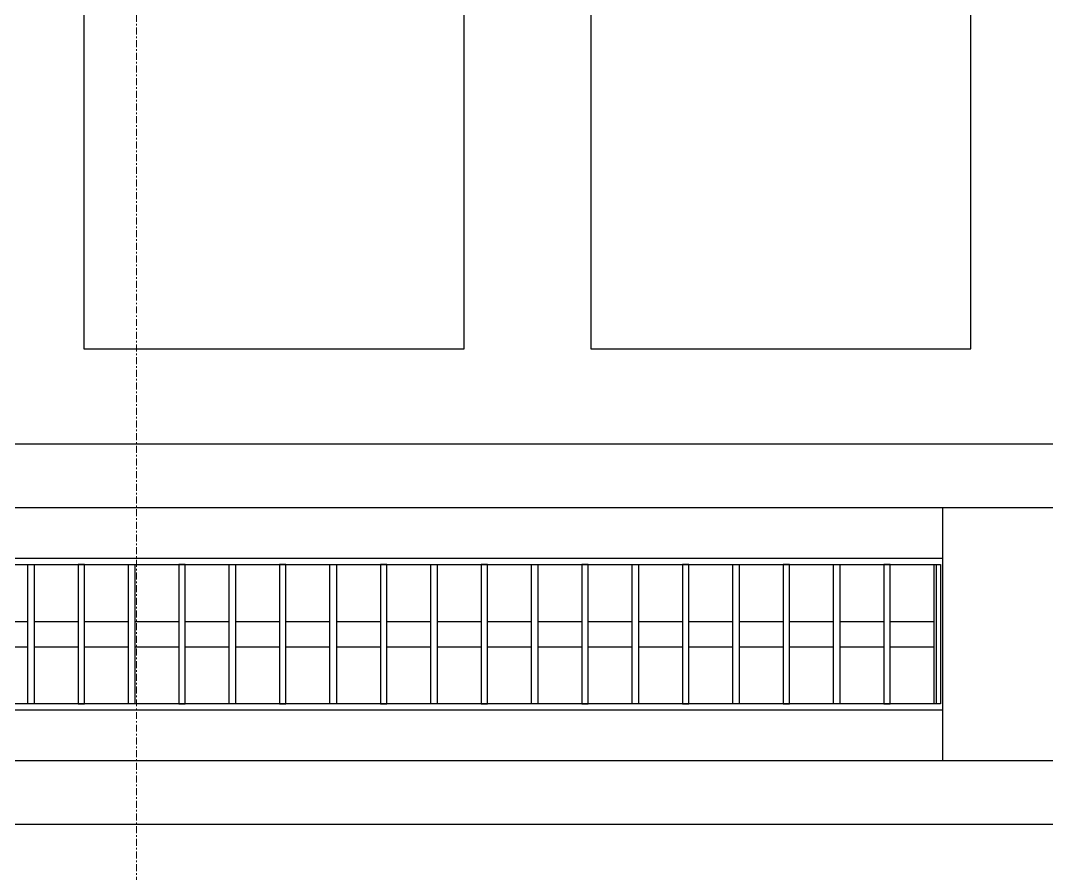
# Model space of a CAD drawing. Header units: millimetres. Extents: x -726012 to -647389, y -20772 to 18805.
# Drawn here: x -676374 to -675563, y 7479 to 8153 of the extents above; entities that cross this region are included whole.
import ezdxf
from ezdxf.enums import TextEntityAlignment as Align
from ezdxf.xclip import XClip

# ---------------------------------------------------------------- set-up
doc = ezdxf.new("R2010")
doc.units = ezdxf.units.MM
doc.header["$XCLIPFRAME"] = 0
doc.linetypes.add('DPA_Grid _ Level 100', pattern=[10, 5.5, -1.6, 1.3, -1.6])
for name, color, linetype in [('000 - WIPEOUT', 250, 'Continuous'), ('001 - ASCESSORIES', 251, 'Continuous'), ('A04_TUBE SERIES', 2, 'Continuous'), ('A11_ALU.SOLID SHEET', 2, 'Continuous')]:
    doc.layers.add(name, color=color, linetype=linetype)
doc.layers.add('008 - LIGHTING', color=1, linetype='Continuous', lineweight=9)
doc.layers.add('S-GRID', color=251, linetype='Continuous', lineweight=9)

# ---------------------------------------------------------------- blocks, each defined once
blk = doc.blocks.new('*U529')
blk.add_point((0, 0))
at = {"layer": 'Defpoints', "color": 250}
blk.add_text('AL.SHEET-HAT-TYPE-C', height=7, rotation=270, dxfattribs=at).set_placement((15, 0), align=Align.BOTTOM_CENTER)
blk.add_wipeout([(0, -100), (350, -100), (350, 100), (0, 100)]).dxf.layer = '000 - WIPEOUT'
at = {"layer": 'A11_ALU.SOLID SHEET', "color": 0}
blk.add_lwpolyline([(0, -100), (350, -100), (350, 100), (0, 100)], close=True, dxfattribs=at)
blk = doc.blocks.new('*U526')
at = {"color": 1}
blk.add_wipeout([(600, -60), (-600, -60), (-600, 60), (600, 60)], dxfattribs=at).dxf.layer = '000 - WIPEOUT'
at = {"layer": '001 - ASCESSORIES', "color": 0}
blk.add_lwpolyline([(600, -60), (-600, -60), (-600, 60), (600, 60)], close=True, dxfattribs=at)
at = {"layer": '001 - ASCESSORIES'}
for points in [[(595, -55), (-595, -55), (-595, 55), (595, 55)], [(-116.7, -55), (-121.7, -55), (-121.7, 55), (-116.7, 55)], [(-81.97, -55), (-76.97, -55), (-76.97, 55), (-81.97, 55)], [(-37.23, -55), (-42.23, -55), (-42.23, 55), (-37.23, 55)], [(-2.5, -55), (2.5, -55), (2.5, 55), (-2.5, 55)], [(42.23, -55), (37.23, -55), (37.23, 55), (42.23, 55)], [(76.97, -55), (81.97, -55), (81.97, 55), (76.97, 55)], [(121.7, -55), (116.7, -55), (116.7, 55), (121.7, 55)], [(156.43, -55), (161.43, -55), (161.43, 55), (156.43, 55)], [(201.17, -55), (196.17, -55), (196.17, 55), (201.17, 55)], [(235.9, -55), (240.9, -55), (240.9, 55), (235.9, 55)], [(280.63, -55), (275.63, -55), (275.63, 55), (280.63, 55)], [(315.37, -55), (320.37, -55), (320.37, 55), (315.37, 55)], [(360.1, -55), (355.1, -55), (355.1, 55), (360.1, 55)], [(394.83, -55), (399.83, -55), (399.83, 55), (394.83, 55)], [(439.57, -55), (434.57, -55), (434.57, 55), (439.57, 55)], [(474.3, -55), (479.3, -55), (479.3, 55), (474.3, 55)], [(519.03, -55), (514.03, -55), (514.03, 55), (519.03, 55)], [(553.77, -55), (558.77, -55), (558.77, 55), (553.77, 55)], [(598.5, -55), (593.5, -55), (593.5, 55), (598.5, 55)]]:
    blk.add_lwpolyline(points, close=True, dxfattribs=at)
for points in [[(-156.43, 10), (-121.7, 10)], [(-116.7, 10), (-81.97, 10)], [(-76.97, 10), (-42.23, 10)], [(-37.23, 10), (-2.5, 10)], [(2.5, 10), (37.23, 10)], [(42.23, 10), (76.97, 10)], [(81.97, 10), (116.7, 10)], [(121.7, 10), (156.43, 10)], [(161.43, 10), (196.17, 10)], [(201.17, 10), (235.9, 10)], [(240.9, 10), (275.63, 10)], [(280.63, 10), (315.37, 10)], [(320.37, 10), (355.1, 10)], [(360.1, 10), (394.83, 10)], [(399.83, 10), (434.57, 10)], [(439.57, 10), (474.3, 10)], [(479.3, 10), (514.03, 10)], [(519.03, 10), (553.77, 10)], [(558.77, 10), (593.5, 10)], [(-156.43, -10), (-121.7, -10)], [(-116.7, -10), (-81.97, -10)], [(-76.97, -10), (-42.23, -10)], [(-37.23, -10), (-2.5, -10)], [(2.5, -10), (37.23, -10)], [(42.23, -10), (76.97, -10)], [(81.97, -10), (116.7, -10)], [(121.7, -10), (156.43, -10)], [(161.43, -10), (196.17, -10)], [(201.17, -10), (235.9, -10)], [(240.9, -10), (275.63, -10)], [(280.63, -10), (315.37, -10)], [(320.37, -10), (355.1, -10)], [(360.1, -10), (394.83, -10)], [(399.83, -10), (434.57, -10)], [(439.57, -10), (474.3, -10)], [(479.3, -10), (514.03, -10)], [(519.03, -10), (553.77, -10)], [(558.77, -10), (593.5, -10)]]:
    blk.add_lwpolyline(points, dxfattribs=at)
blk = doc.blocks.new('*U544')
blk.add_wipeout([(-25, 0), (25, 0), (25, 81755), (-25, 81755)]).dxf.layer = '000 - WIPEOUT'
at = {"layer": 'A04_TUBE SERIES', "color": 0}
blk.add_lwpolyline([(-25, 0), (25, 0), (25, 81755), (-25, 81755)], close=True, dxfattribs=at)
at = {"layer": 'Defpoints', "color": 250, "flags": 1}
blk.add_attdef('EXTR.OVL-LENGTH_', (-33.1, -9.01), '', height=5, dxfattribs=at)
blk = doc.blocks.new('*U545')
blk.add_wipeout([(-25, 0), (25, 0), (25, 81755), (-25, 81755)]).dxf.layer = '000 - WIPEOUT'
at = {"layer": 'A04_TUBE SERIES', "color": 0}
blk.add_lwpolyline([(-25, 0), (25, 0), (25, 81755), (-25, 81755)], close=True, dxfattribs=at)
at = {"layer": 'Defpoints', "color": 250, "flags": 1}
blk.add_attdef('EXTR.OVL-LENGTH_', (-33.1, -9.01), '', height=5, dxfattribs=at)
blk = doc.blocks.new('*U1253')
at = {"color": 3}
for points in [[(-275, -6050), (275, -6050), (275, -6350), (-275, -6350)], [(-275, -6450), (275, -6450), (275, -6750), (-275, -6750)]]:
    blk.add_wipeout(points, dxfattribs=at).dxf.layer = '000 - WIPEOUT'
at = {"layer": 'A11_ALU.SOLID SHEET', "color": 0, "linetype": 'ByBlock'}
for points in [[(-275, -6350), (275, -6350), (275, -6050), (-275, -6050)], [(-275, -6750), (275, -6750), (275, -6450), (-275, -6450)]]:
    blk.add_lwpolyline(points, close=True, dxfattribs=at)
blk = doc.blocks.new('*U1287')
at = {"layer": 'A11_ALU.SOLID SHEET', "color": 0, "linetype": 'ByBlock', "rotation": 90}
blk.add_blockref('*U1253', (62308.5, 4590), dxfattribs=at)
at = {"layer": 'A11_ALU.SOLID SHEET', "color": 1}
blk.add_blockref('*U529', (69036, 4090), dxfattribs=at)
at = {"layer": '008 - LIGHTING'}
blk.add_blockref('*U526', (68436, 4090), dxfattribs=at)
at = {"layer": 'A04_TUBE SERIES', "color": 0, "linetype": 'ByBlock', "rotation": 270}
for name, p in [('*U544', (21303.5, 4215)), ('*U545', (21303.5, 3965))]:
    blk.add_blockref(name, p, dxfattribs=at)
blk = doc.blocks.new('*U1069')
at = {"layer": 'S-GRID', "linetype": 'DPA_Grid _ Level 100'}
blk.add_line((0, -12746.5), (0, 25446.83), dxfattribs=at)

msp = doc.modelspace()

# ---------------------------------------------------------------- block references
at = {"layer": 'A11_ALU.SOLID SHEET'}
ref = msp.add_blockref('*U1287', (-744682.37, 3579.02), dxfattribs=at)
XClip(ref).set_block_clipping_path([(22516.8245944298, -23612.0000696909), (92487.8891097467, 7199.9972603897)])

# ---------------------------------------------------------------- next in the draw order: block references
msp.add_blockref('*U1069', (-676282.37, -7541.39))

doc.saveas('drawing.dxf')
